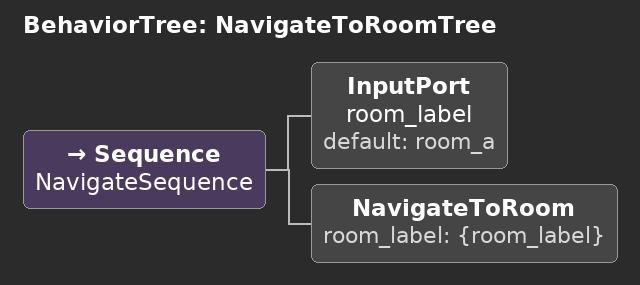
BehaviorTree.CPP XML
<?xml version="1.0" encoding="UTF-8"?>
<root main_tree_to_execute="NavigateToRoomTree" BTCPP_format="3">
  <BehaviorTree ID="NavigateToRoomTree">
    <Sequence name="NavigateSequence">
      <InputPort name="room_label" default="room_a"/>
      <NavigateToRoom room_label="{room_label}"/>
    </Sequence>
  </BehaviorTree>
</root>
